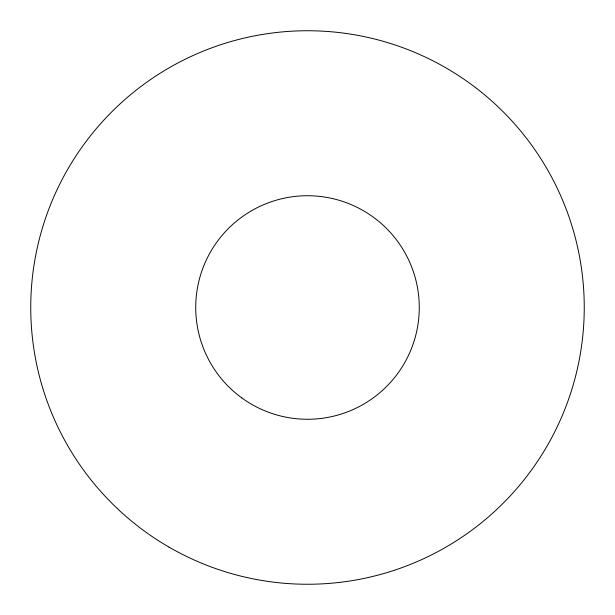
<?xml version="1.0" encoding="UTF-8"?>
<svg xmlns="http://www.w3.org/2000/svg" width="615" height="615" viewBox="0 0 615 615"><rect width="100%" height="100%" fill="white"/><g stroke="black" fill="none" stroke-linecap="round" stroke-linejoin="round"><path stroke-width="0.92" d="M169.125 547.173A276.75 276.75 0 0 0 584.25 307.5A276.75 276.75 0 0 0 169.125 67.827A276.75 276.75 0 0 0 169.125 547.173M241.81 397.92A111.761 111.761 0 0 0 418.654 319.185A111.761 111.761 0 0 0 262.044 205.395A111.761 111.761 0 0 0 241.81 397.92"/></g></svg>
